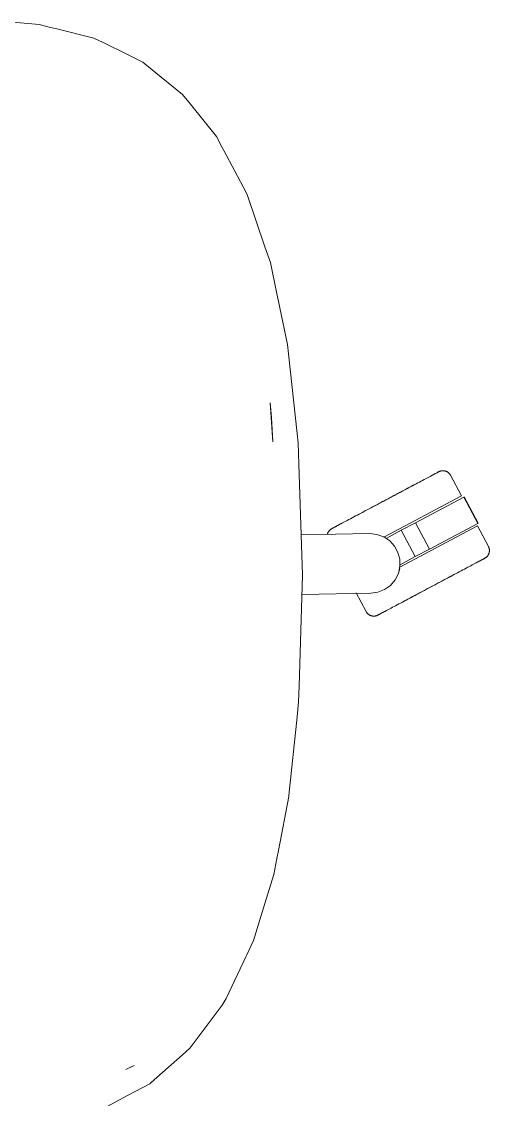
# Model space of a CAD drawing. Header units: millimetres. Extents: x 79795 to 317870, y -36033 to 97293.
# Drawn here: x 194968 to 195188, y 11188 to 11694 of the extents above; entities that cross this region are included whole.
import ezdxf

# ---------------------------------------------------------------- set-up
doc = ezdxf.new("R2010")
doc.units = ezdxf.units.MM
doc.header["$MEASUREMENT"] = 0
doc.layers.add('G-IMPT', color=8, linetype='CONTINUOUS', lineweight=9)
doc.layers.add('I-FURN', color=8, linetype='CONTINUOUS', lineweight=9)

msp = doc.modelspace()

# ---------------------------------------------------------------- linework, layer by layer
at = {"layer": 'G-IMPT'}
for p, q in [((194960.63, 11693.73), (194976.5, 11692.28)), ((194976.5, 11692.28), (194981.79, 11690.99)), ((194984.17, 11690.4), (194981.79, 11690.99)), ((195002.11, 11686), (194984.17, 11690.4)), ((195006.47, 11683.85), (195002.11, 11686)), ((195006.47, 11683.85), (195017.94, 11678.21)), ((195025.1, 11674.68), (195017.94, 11678.21)), ((195028.76, 11671.71), (195025.1, 11674.68)), ((195028.76, 11671.71), (195043.7, 11659.54)), ((195043.7, 11659.54), (195047.47, 11654.87)), ((195059.67, 11639.74), (195047.47, 11654.87)), ((195059.67, 11639.74), (195062.38, 11634.61)), ((195063.11, 11633.23), (195062.38, 11634.61)), ((195063.11, 11633.23), (195073.4, 11613.72)), ((195073.4, 11613.72), (195074.28, 11612.06)), ((195082.43, 11587.98), (195074.28, 11612.06)), ((195082.43, 11587.98), (195084.95, 11580.54)), ((195087.82, 11566.72), (195084.95, 11580.54)), ((195088.58, 11563.04), (195087.82, 11566.72)), ((195088.58, 11563.04), (195092.93, 11542.09)), ((195092.93, 11542.09), (195093.42, 11537.68)), ((195097.54, 11500.23), (195093.42, 11537.68)), ((195084.9, 11514.67), (195085.51, 11507.73)), ((195086.15, 11496.4), (195084.9, 11514.67)), ((195086.15, 11496.4), (195085.51, 11507.73)), ((195097.54, 11500.23), (195098.03, 11495.86)), ((195098.35, 11485.92), (195098.03, 11495.86)), ((195098.35, 11485.92), (195100.05, 11433.74)), ((195100.05, 11433.74), (195098.44, 11381.57)), ((195098.44, 11381.57), (195098.21, 11374.31)), ((195097.48, 11367.25), (195098.21, 11374.31)), ((195093.66, 11330.25), (195097.48, 11367.25)), ((195088.7, 11304.41), (195093.57, 11329.79)), ((195093.66, 11330.25), (195093.57, 11329.79)), ((195088.7, 11304.41), (195088, 11300.75)), ((195086.54, 11293.15), (195088, 11300.75)), ((195082.35, 11279.54), (195086.54, 11293.15)), ((195077.03, 11262.27), (195082.35, 11279.54)), ((195077.03, 11262.27), (195073.84, 11255.5)), ((195064.14, 11234.94), (195073.4, 11254.59)), ((195073.4, 11254.59), (195073.84, 11255.5)), ((195062.31, 11231.89), (195062.77, 11232.66)), ((195062.77, 11232.66), (195063.72, 11234.23)), ((195064.14, 11234.94), (195063.72, 11234.23)), ((195062.31, 11231.89), (195047.74, 11212.39)), ((195047.74, 11212.39), (195047.02, 11211.42)), ((195043.76, 11208.55), (195028.98, 11195.53)), ((195043.76, 11208.55), (195047.02, 11211.42)), ((195021.01, 11203.56), (195017.12, 11201.6)), ((195018.71, 11202.38), (195017.12, 11201.6)), ((195021.01, 11203.56), (195018.71, 11202.38)), ((195017.87, 11189.36), (195028.31, 11194.95)), ((195028.98, 11195.53), (195028.31, 11194.95)), ((195006.64, 11183.35), (195017.87, 11189.36))]:
    msp.add_line(p, q, dxfattribs=at)
at = {"layer": 'I-FURN'}
for p, q in [((195159.67, 11480), (195159.08, 11479.69)), ((195159.35, 11479.83), (195159.92, 11480.13)), ((195160.22, 11480.29), (195159.67, 11480)), ((195159.92, 11480.13), (195160.46, 11480.42)), ((195160.73, 11480.56), (195160.22, 11480.29)), ((195160.46, 11480.42), (195160.96, 11480.68)), ((195161.22, 11480.82), (195160.73, 11480.56)), ((195160.96, 11480.68), (195161.43, 11480.93)), ((195161.66, 11481.06), (195161.22, 11480.82)), ((195161.43, 11480.93), (195161.85, 11481.16)), ((195162.07, 11481.28), (195161.66, 11481.06)), ((195161.85, 11481.16), (195162.25, 11481.37)), ((195162.44, 11481.47), (195162.07, 11481.28)), ((195162.25, 11481.37), (195162.6, 11481.56)), ((195162.78, 11481.65), (195162.44, 11481.47)), ((195162.6, 11481.56), (195162.92, 11481.73)), ((195163.08, 11481.81), (195162.78, 11481.65)), ((195162.92, 11481.73), (195163.2, 11481.88)), ((195163.34, 11481.95), (195163.08, 11481.81)), ((195163.2, 11481.88), (195163.44, 11482)), ((195163.55, 11482.06), (195163.34, 11481.95)), ((195163.44, 11482), (195163.64, 11482.11)), ((195163.73, 11482.16), (195163.55, 11482.06)), ((195163.64, 11482.11), (195163.8, 11482.2)), ((195163.88, 11482.23), (195163.73, 11482.16)), ((195163.8, 11482.2), (195163.93, 11482.26)), ((195163.98, 11482.29), (195163.88, 11482.23)), ((195163.93, 11482.26), (195164.01, 11482.31)), ((195164.04, 11482.32), (195163.98, 11482.29)), ((195164.01, 11482.31), (195164.05, 11482.33)), ((195164.06, 11482.33), (195164.04, 11482.32)), ((195164.05, 11482.33), (195164.06, 11482.33)), ((195164.06, 11482.33), (195164.2, 11482.4)), ((195164.2, 11482.4), (195164.35, 11482.47)), ((195164.35, 11482.47), (195164.5, 11482.53)), ((195164.5, 11482.53), (195164.65, 11482.59)), ((195164.65, 11482.59), (195164.8, 11482.64)), ((195164.8, 11482.64), (195164.96, 11482.68)), ((195164.96, 11482.68), (195165.11, 11482.72)), ((195165.11, 11482.72), (195165.27, 11482.75)), ((195165.27, 11482.75), (195165.43, 11482.77)), ((195165.43, 11482.77), (195165.59, 11482.79)), ((195165.59, 11482.79), (195165.75, 11482.8)), ((195165.75, 11482.8), (195165.91, 11482.8)), ((195165.91, 11482.8), (195166.07, 11482.8)), ((195166.07, 11482.8), (195166.24, 11482.79)), ((195166.24, 11482.79), (195166.4, 11482.78)), ((195166.4, 11482.78), (195166.56, 11482.76)), ((195166.56, 11482.76), (195166.71, 11482.73)), ((195166.71, 11482.73), (195166.87, 11482.7)), ((195166.87, 11482.7), (195167.03, 11482.66)), ((195167.03, 11482.66), (195167.18, 11482.61)), ((195167.18, 11482.61), (195167.34, 11482.56)), ((195167.34, 11482.56), (195167.49, 11482.5)), ((195167.49, 11482.5), (195167.63, 11482.43)), ((195167.63, 11482.43), (195167.78, 11482.36)), ((195167.78, 11482.36), (195167.92, 11482.29)), ((195167.92, 11482.29), (195168.06, 11482.21)), ((195168.06, 11482.21), (195168.19, 11482.12)), ((195168.19, 11482.12), (195168.33, 11482.03)), ((195168.33, 11482.03), (195168.46, 11481.93)), ((195168.46, 11481.93), (195168.58, 11481.83)), ((195168.58, 11481.83), (195168.7, 11481.72)), ((195168.7, 11481.72), (195168.81, 11481.61)), ((195168.81, 11481.61), (195168.93, 11481.49)), ((195168.93, 11481.49), (195169.03, 11481.37)), ((195169.03, 11481.37), (195169.13, 11481.24)), ((195169.13, 11481.24), (195169.23, 11481.11)), ((195169.23, 11481.11), (195169.32, 11480.98)), ((195169.32, 11480.98), (195169.41, 11480.84)), ((195169.41, 11480.84), (195169.49, 11480.7)), ((195169.49, 11480.7), (195169.51, 11480.66)), ((195174.66, 11470.98), (195169.51, 11480.66)), ((195149.38, 11474.53), (195150.29, 11475.01)), ((195150.77, 11475.26), (195149.87, 11474.79)), ((195150.29, 11475.01), (195151.17, 11475.48)), ((195151.64, 11475.73), (195150.77, 11475.26)), ((195151.17, 11475.48), (195152.04, 11475.94)), ((195152.5, 11476.19), (195151.64, 11475.73)), ((195152.04, 11475.94), (195152.89, 11476.39)), ((195153.34, 11476.63), (195152.5, 11476.19)), ((195154.15, 11477.06), (195153.34, 11476.63)), ((195154.94, 11477.48), (195154.15, 11477.06)), ((195155.7, 11477.89), (195154.94, 11477.48)), ((195156.43, 11478.28), (195155.7, 11477.89)), ((195157.14, 11478.65), (195156.43, 11478.28)), ((195157.82, 11479.01), (195157.14, 11478.65)), ((195158.46, 11479.36), (195157.82, 11479.01)), ((195159.08, 11479.69), (195158.46, 11479.36)), ((195174.66, 11470.98), (195138.21, 11451.6)), ((195139.65, 11469.36), (195140.66, 11469.89)), ((195141.2, 11470.18), (195140.2, 11469.64)), ((195140.66, 11469.89), (195141.66, 11470.42)), ((195142.2, 11470.71), (195141.2, 11470.18)), ((195141.66, 11470.42), (195142.66, 11470.95)), ((195143.19, 11471.24), (195142.2, 11470.71)), ((195142.66, 11470.95), (195143.65, 11471.48)), ((195144.18, 11471.76), (195143.19, 11471.24)), ((195143.65, 11471.48), (195144.63, 11472)), ((195145.16, 11472.28), (195144.18, 11471.76)), ((195144.63, 11472), (195145.6, 11472.52)), ((195146.13, 11472.8), (195145.16, 11472.28)), ((195145.6, 11472.52), (195146.57, 11473.03)), ((195147.08, 11473.31), (195146.13, 11472.8)), ((195146.57, 11473.03), (195147.52, 11473.54)), ((195148.03, 11473.81), (195147.08, 11473.31)), ((195147.52, 11473.54), (195148.46, 11474.04)), ((195148.96, 11474.3), (195148.03, 11473.81)), ((195148.46, 11474.04), (195149.38, 11474.53)), ((195149.87, 11474.79), (195148.96, 11474.3)), ((195153.07, 11458.37), (195175.78, 11470.44)), ((195175.78, 11470.44), (195182.35, 11458.08)), ((195182.52, 11458.17), (195175.95, 11470.53)), ((195131.27, 11464.9), (195130.32, 11464.39)), ((195130.75, 11464.62), (195131.71, 11465.13)), ((195132.23, 11465.41), (195131.27, 11464.9)), ((195131.71, 11465.13), (195132.68, 11465.65)), ((195133.21, 11465.93), (195132.23, 11465.41)), ((195132.68, 11465.65), (195133.66, 11466.17)), ((195134.19, 11466.45), (195133.21, 11465.93)), ((195133.66, 11466.17), (195134.65, 11466.69)), ((195135.18, 11466.98), (195134.19, 11466.45)), ((195134.65, 11466.69), (195135.64, 11467.22)), ((195136.18, 11467.51), (195135.18, 11466.98)), ((195135.64, 11467.22), (195136.64, 11467.75)), ((195137.18, 11468.04), (195136.18, 11467.51)), ((195136.64, 11467.75), (195137.64, 11468.29)), ((195138.18, 11468.57), (195137.18, 11468.04)), ((195137.64, 11468.29), (195138.65, 11468.82)), ((195139.19, 11469.11), (195138.18, 11468.57)), ((195138.65, 11468.82), (195139.65, 11469.36)), ((195140.2, 11469.64), (195139.19, 11469.11)), ((195121.8, 11459.86), (195121.08, 11459.48)), ((195122.55, 11460.26), (195121.8, 11459.86)), ((195123.32, 11460.67), (195122.55, 11460.26)), ((195124.13, 11461.1), (195123.32, 11460.67)), ((195124.95, 11461.54), (195124.13, 11461.1)), ((195125.8, 11461.99), (195124.95, 11461.54)), ((195126.66, 11462.45), (195125.8, 11461.99)), ((195127.55, 11462.92), (195126.66, 11462.45)), ((195128.46, 11463.4), (195127.55, 11462.92)), ((195127.97, 11463.14), (195128.88, 11463.63)), ((195129.38, 11463.89), (195128.46, 11463.4)), ((195128.88, 11463.63), (195129.81, 11464.12)), ((195130.32, 11464.39), (195129.38, 11463.89)), ((195129.81, 11464.12), (195130.75, 11464.62)), ((195112.52, 11454.55), (195112.62, 11454.67)), ((195112.62, 11454.67), (195112.73, 11454.79)), ((195112.73, 11454.79), (195112.84, 11454.91)), ((195112.84, 11454.91), (195112.96, 11455.02)), ((195112.96, 11455.02), (195113.08, 11455.12)), ((195113.08, 11455.12), (195113.2, 11455.23)), ((195113.2, 11455.23), (195113.33, 11455.32)), ((195113.33, 11455.32), (195113.47, 11455.41)), ((195113.47, 11455.41), (195113.6, 11455.5)), ((195113.6, 11455.5), (195113.74, 11455.58)), ((195113.74, 11455.58), (195113.78, 11455.6)), ((195113.78, 11455.6), (195113.8, 11455.61)), ((195113.79, 11455.6), (195113.78, 11455.6)), ((195113.83, 11455.62), (195113.79, 11455.6)), ((195113.8, 11455.61), (195113.86, 11455.64)), ((195113.91, 11455.67), (195113.83, 11455.62)), ((195113.86, 11455.64), (195113.96, 11455.7)), ((195114.03, 11455.73), (195113.91, 11455.67)), ((195113.96, 11455.7), (195114.1, 11455.77)), ((195114.19, 11455.82), (195114.03, 11455.73)), ((195114.1, 11455.77), (195114.28, 11455.87)), ((195114.4, 11455.93), (195114.19, 11455.82)), ((195114.28, 11455.87), (195114.5, 11455.98)), ((195114.64, 11456.05), (195114.4, 11455.93)), ((195114.5, 11455.98), (195114.76, 11456.12)), ((195114.92, 11456.2), (195114.64, 11456.05)), ((195114.76, 11456.12), (195115.06, 11456.28)), ((195115.23, 11456.37), (195114.92, 11456.2)), ((195115.06, 11456.28), (195115.39, 11456.46)), ((195115.59, 11456.56), (195115.23, 11456.37)), ((195115.39, 11456.46), (195115.77, 11456.65)), ((195115.98, 11456.77), (195115.59, 11456.56)), ((195115.77, 11456.65), (195116.18, 11456.87)), ((195116.41, 11457), (195115.98, 11456.77)), ((195116.18, 11456.87), (195116.62, 11457.11)), ((195116.88, 11457.25), (195116.41, 11457)), ((195116.62, 11457.11), (195117.1, 11457.37)), ((195117.38, 11457.51), (195116.88, 11457.25)), ((195117.1, 11457.37), (195117.62, 11457.64)), ((195117.91, 11457.8), (195117.38, 11457.51)), ((195117.62, 11457.64), (195118.17, 11457.93)), ((195118.48, 11458.1), (195117.91, 11457.8)), ((195118.17, 11457.93), (195118.76, 11458.24)), ((195119.09, 11458.42), (195118.48, 11458.1)), ((195119.72, 11458.76), (195119.09, 11458.42)), ((195120.38, 11459.11), (195119.72, 11458.76)), ((195121.08, 11459.48), (195120.38, 11459.11)), ((195139.29, 11451.04), (195146.43, 11454.84)), ((195182.17, 11456.85), (195145.45, 11437.33)), ((195146.43, 11454.84), (195153.07, 11458.37)), ((195146.43, 11454.84), (195153, 11442.48)), ((195153.07, 11458.37), (195159.64, 11446.01)), ((195182.35, 11458.08), (195159.64, 11446.01)), ((195187.32, 11447.17), (195182.17, 11456.85)), ((195099.44, 11452.69), (195131.63, 11453.26)), ((195111.75, 11452.96), (195111.79, 11453.12)), ((195111.79, 11453.12), (195111.84, 11453.28)), ((195111.84, 11453.28), (195111.89, 11453.43)), ((195111.89, 11453.43), (195111.95, 11453.58)), ((195111.95, 11453.58), (195112.01, 11453.73)), ((195112.01, 11453.73), (195112.08, 11453.87)), ((195112.08, 11453.87), (195112.16, 11454.01)), ((195112.16, 11454.01), (195112.24, 11454.15)), ((195112.24, 11454.15), (195112.33, 11454.29)), ((195112.33, 11454.29), (195112.42, 11454.42)), ((195112.42, 11454.42), (195112.52, 11454.55)), ((195131.63, 11453.26), (195134.98, 11452.91)), ((195134.98, 11452.91), (195138.16, 11451.77)), ((195138.16, 11451.77), (195140.97, 11449.9)), ((195140.97, 11449.9), (195143.25, 11447.41)), ((195143.25, 11447.41), (195144.87, 11444.45)), ((195159.64, 11446.01), (195153, 11442.48)), ((195187.32, 11447.17), (195187.39, 11447.02)), ((195187.39, 11447.02), (195187.46, 11446.88)), ((195187.46, 11446.88), (195187.52, 11446.73)), ((195187.52, 11446.73), (195187.57, 11446.57)), ((195187.57, 11446.57), (195187.62, 11446.42)), ((195187.62, 11446.42), (195187.67, 11446.27)), ((195187.67, 11446.27), (195187.7, 11446.11)), ((195187.72, 11444.51), (195187.68, 11444.35)), ((195187.7, 11446.11), (195187.73, 11445.95)), ((195187.74, 11444.67), (195187.72, 11444.51)), ((195187.73, 11445.95), (195187.76, 11445.79)), ((195187.76, 11444.83), (195187.74, 11444.67)), ((195187.76, 11445.79), (195187.77, 11445.63)), ((195187.78, 11444.99), (195187.76, 11444.83)), ((195187.77, 11445.63), (195187.79, 11445.47)), ((195187.79, 11445.15), (195187.78, 11444.99)), ((195187.79, 11445.47), (195187.79, 11445.31)), ((195187.79, 11445.31), (195187.79, 11445.15)), ((195144.87, 11444.45), (195145.73, 11441.19)), ((195145.73, 11441.19), (195145.79, 11437.82)), ((195153, 11442.48), (195145.86, 11438.68)), ((195180.95, 11439.22), (195181.52, 11439.52)), ((195181.81, 11439.67), (195181.26, 11439.38)), ((195181.52, 11439.52), (195182.05, 11439.8)), ((195182.33, 11439.95), (195181.81, 11439.67)), ((195182.05, 11439.8), (195182.56, 11440.07)), ((195182.81, 11440.2), (195182.33, 11439.95)), ((195182.56, 11440.07), (195183.02, 11440.32)), ((195183.26, 11440.44), (195182.81, 11440.2)), ((195183.02, 11440.32), (195183.45, 11440.54)), ((195183.67, 11440.66), (195183.26, 11440.44)), ((195183.45, 11440.54), (195183.84, 11440.75)), ((195184.04, 11440.86), (195183.67, 11440.66)), ((195183.84, 11440.75), (195184.2, 11440.94)), ((195184.38, 11441.04), (195184.04, 11440.86)), ((195184.2, 11440.94), (195184.52, 11441.11)), ((195184.67, 11441.19), (195184.38, 11441.04)), ((195184.52, 11441.11), (195184.8, 11441.26)), ((195184.93, 11441.33), (195184.67, 11441.19)), ((195184.8, 11441.26), (195185.04, 11441.39)), ((195185.15, 11441.45), (195184.93, 11441.33)), ((195185.04, 11441.39), (195185.24, 11441.5)), ((195185.33, 11441.54), (195185.15, 11441.45)), ((195185.24, 11441.5), (195185.4, 11441.58)), ((195185.47, 11441.62), (195185.33, 11441.54)), ((195185.4, 11441.58), (195185.52, 11441.65)), ((195185.57, 11441.67), (195185.47, 11441.62)), ((195185.52, 11441.65), (195185.6, 11441.69)), ((195185.63, 11441.7), (195185.57, 11441.67)), ((195185.6, 11441.69), (195185.65, 11441.71)), ((195185.65, 11441.72), (195185.63, 11441.7)), ((195185.69, 11441.74), (195185.65, 11441.72)), ((195185.65, 11441.71), (195185.65, 11441.72)), ((195185.83, 11441.82), (195185.69, 11441.74)), ((195185.97, 11441.9), (195185.83, 11441.82)), ((195186.1, 11441.99), (195185.97, 11441.9)), ((195186.23, 11442.09), (195186.1, 11441.99)), ((195186.35, 11442.19), (195186.23, 11442.09)), ((195186.48, 11442.3), (195186.35, 11442.19)), ((195186.59, 11442.41), (195186.48, 11442.3)), ((195186.7, 11442.52), (195186.59, 11442.41)), ((195186.81, 11442.64), (195186.7, 11442.52)), ((195186.92, 11442.77), (195186.81, 11442.64)), ((195187.01, 11442.9), (195186.92, 11442.77)), ((195187.11, 11443.03), (195187.01, 11442.9)), ((195187.19, 11443.16), (195187.11, 11443.03)), ((195187.27, 11443.3), (195187.19, 11443.16)), ((195187.35, 11443.44), (195187.27, 11443.3)), ((195187.42, 11443.59), (195187.35, 11443.44)), ((195187.49, 11443.74), (195187.42, 11443.59)), ((195187.54, 11443.89), (195187.49, 11443.74)), ((195187.6, 11444.04), (195187.54, 11443.89)), ((195187.64, 11444.19), (195187.6, 11444.04)), ((195187.68, 11444.35), (195187.64, 11444.19)), ((195145.04, 11434.53), (195143.52, 11431.52)), ((195145.79, 11437.82), (195145.04, 11434.53)), ((195170.98, 11433.91), (195171.88, 11434.39)), ((195171.88, 11434.39), (195172.77, 11434.87)), ((195172.77, 11434.87), (195173.64, 11435.33)), ((195173.64, 11435.33), (195174.48, 11435.78)), ((195174.48, 11435.78), (195175.31, 11436.22)), ((195175.31, 11436.22), (195176.11, 11436.64)), ((195176.11, 11436.64), (195176.88, 11437.05)), ((195176.88, 11437.05), (195177.63, 11437.45)), ((195177.63, 11437.45), (195178.36, 11437.84)), ((195178.36, 11437.84), (195179.05, 11438.21)), ((195179.05, 11438.21), (195179.71, 11438.56)), ((195179.71, 11438.56), (195180.35, 11438.9)), ((195180.35, 11438.9), (195180.95, 11439.22)), ((195181.26, 11439.38), (195180.68, 11439.07)), ((195143.52, 11431.52), (195141.33, 11428.95)), ((195162.79, 11429.56), (195161.79, 11429.03)), ((195162.25, 11429.27), (195163.25, 11429.81)), ((195163.79, 11430.09), (195162.79, 11429.56)), ((195163.25, 11429.81), (195164.25, 11430.34)), ((195164.79, 11430.62), (195163.79, 11430.09)), ((195164.25, 11430.34), (195165.24, 11430.86)), ((195165.77, 11431.15), (195164.79, 11430.62)), ((195165.24, 11430.86), (195166.23, 11431.39)), ((195166.75, 11431.67), (195165.77, 11431.15)), ((195166.23, 11431.39), (195167.2, 11431.9)), ((195167.72, 11432.18), (195166.75, 11431.67)), ((195167.2, 11431.9), (195168.16, 11432.42)), ((195168.68, 11432.69), (195167.72, 11432.18)), ((195168.16, 11432.42), (195169.12, 11432.92)), ((195169.62, 11433.19), (195168.68, 11432.69)), ((195169.12, 11432.92), (195170.05, 11433.42)), ((195170.55, 11433.69), (195169.62, 11433.19)), ((195170.05, 11433.42), (195170.98, 11433.91)), ((195171.47, 11434.17), (195170.55, 11433.69)), ((195171.47, 11434.18), (195171.47, 11434.17)), ((195132.11, 11425.27), (195099.77, 11424.71)), ((195125.23, 11425.49), (195129.93, 11416.65)), ((195135.46, 11425.74), (195132.11, 11425.27)), ((195138.59, 11426.99), (195135.46, 11425.74)), ((195141.33, 11428.95), (195138.59, 11426.99)), ((195152.87, 11424.28), (195151.91, 11423.78)), ((195152.35, 11424.01), (195153.31, 11424.52)), ((195153.83, 11424.79), (195152.87, 11424.28)), ((195153.31, 11424.52), (195154.28, 11425.03)), ((195154.8, 11425.31), (195153.83, 11424.79)), ((195154.28, 11425.03), (195155.25, 11425.55)), ((195155.79, 11425.84), (195154.8, 11425.31)), ((195155.25, 11425.55), (195156.24, 11426.08)), ((195156.78, 11426.36), (195155.79, 11425.84)), ((195156.24, 11426.08), (195157.24, 11426.61)), ((195157.77, 11426.89), (195156.78, 11426.36)), ((195157.24, 11426.61), (195158.24, 11427.14)), ((195158.78, 11427.43), (195157.77, 11426.89)), ((195158.24, 11427.14), (195159.24, 11427.67)), ((195159.78, 11427.96), (195158.78, 11427.43)), ((195159.24, 11427.67), (195160.24, 11428.21)), ((195160.79, 11428.49), (195159.78, 11427.96)), ((195160.24, 11428.21), (195161.25, 11428.74)), ((195161.79, 11429.03), (195160.79, 11428.49)), ((195161.25, 11428.74), (195162.25, 11429.27)), ((195143, 11419.04), (195143.74, 11419.43)), ((195143.74, 11419.43), (195144.5, 11419.83)), ((195144.5, 11419.83), (195145.29, 11420.25)), ((195145.29, 11420.25), (195146.1, 11420.68)), ((195146.1, 11420.68), (195146.93, 11421.13)), ((195147.39, 11421.37), (195146.55, 11420.92)), ((195146.93, 11421.13), (195147.79, 11421.58)), ((195148.26, 11421.83), (195147.39, 11421.37)), ((195147.79, 11421.58), (195148.67, 11422.05)), ((195149.15, 11422.31), (195148.26, 11421.83)), ((195148.67, 11422.05), (195149.56, 11422.53)), ((195150.05, 11422.79), (195149.15, 11422.31)), ((195149.56, 11422.53), (195150.48, 11423.01)), ((195150.98, 11423.28), (195150.05, 11422.79)), ((195150.48, 11423.01), (195151.41, 11423.51)), ((195151.91, 11423.78), (195150.98, 11423.28)), ((195151.41, 11423.51), (195152.35, 11424.01)), ((195129.95, 11416.61), (195129.93, 11416.65)), ((195130.03, 11416.47), (195129.95, 11416.61)), ((195130.11, 11416.34), (195130.03, 11416.47)), ((195130.2, 11416.2), (195130.11, 11416.34)), ((195130.3, 11416.07), (195130.2, 11416.2)), ((195130.4, 11415.95), (195130.3, 11416.07)), ((195130.51, 11415.83), (195130.4, 11415.95)), ((195130.62, 11415.71), (195130.51, 11415.83)), ((195130.73, 11415.6), (195130.62, 11415.71)), ((195130.85, 11415.49), (195130.73, 11415.6)), ((195130.98, 11415.39), (195130.85, 11415.49)), ((195131.11, 11415.29), (195130.98, 11415.39)), ((195131.24, 11415.2), (195131.11, 11415.29)), ((195131.37, 11415.11), (195131.24, 11415.2)), ((195131.51, 11415.03), (195131.37, 11415.11)), ((195131.66, 11414.95), (195131.51, 11415.03)), ((195131.8, 11414.88), (195131.66, 11414.95)), ((195131.95, 11414.82), (195131.8, 11414.88)), ((195132.1, 11414.76), (195131.95, 11414.82)), ((195132.25, 11414.71), (195132.1, 11414.76)), ((195132.41, 11414.66), (195132.25, 11414.71)), ((195132.56, 11414.62), (195132.41, 11414.66)), ((195132.72, 11414.59), (195132.56, 11414.62)), ((195132.88, 11414.56), (195132.72, 11414.59)), ((195133.04, 11414.54), (195132.88, 11414.56)), ((195133.2, 11414.52), (195133.04, 11414.54)), ((195133.36, 11414.51), (195133.2, 11414.52)), ((195133.52, 11414.51), (195133.36, 11414.51)), ((195133.68, 11414.52), (195133.52, 11414.51)), ((195133.84, 11414.53), (195133.68, 11414.52)), ((195134, 11414.55), (195133.84, 11414.53)), ((195134.16, 11414.57), (195134, 11414.55)), ((195134.32, 11414.6), (195134.16, 11414.57)), ((195134.48, 11414.64), (195134.32, 11414.6)), ((195134.63, 11414.68), (195134.48, 11414.64)), ((195134.79, 11414.73), (195134.63, 11414.68)), ((195134.94, 11414.78), (195134.79, 11414.73)), ((195135.09, 11414.84), (195134.94, 11414.78)), ((195135.23, 11414.91), (195135.09, 11414.84)), ((195135.38, 11414.98), (195135.23, 11414.91)), ((195135.42, 11415.01), (195135.38, 11414.99)), ((195135.38, 11414.99), (195135.38, 11414.98)), ((195135.38, 11414.98), (195135.4, 11414.99)), ((195135.4, 11414.99), (195135.46, 11415.03)), ((195135.51, 11415.05), (195135.42, 11415.01)), ((195135.46, 11415.03), (195135.56, 11415.08)), ((195135.63, 11415.12), (195135.51, 11415.05)), ((195135.56, 11415.08), (195135.7, 11415.15)), ((195135.79, 11415.2), (195135.63, 11415.12)), ((195135.7, 11415.15), (195135.88, 11415.25)), ((195135.99, 11415.31), (195135.79, 11415.2)), ((195135.88, 11415.25), (195136.1, 11415.37)), ((195136.23, 11415.44), (195135.99, 11415.31)), ((195136.1, 11415.37), (195136.36, 11415.5)), ((195136.51, 11415.59), (195136.23, 11415.44)), ((195136.36, 11415.5), (195136.65, 11415.66)), ((195136.83, 11415.76), (195136.51, 11415.59)), ((195136.65, 11415.66), (195136.99, 11415.84)), ((195137.19, 11415.95), (195136.83, 11415.76)), ((195136.99, 11415.84), (195137.36, 11416.04)), ((195137.58, 11416.15), (195137.19, 11415.95)), ((195137.36, 11416.04), (195137.77, 11416.26)), ((195138.01, 11416.38), (195137.58, 11416.15)), ((195137.77, 11416.26), (195138.22, 11416.49)), ((195138.47, 11416.63), (195138.01, 11416.38)), ((195138.22, 11416.49), (195138.7, 11416.75)), ((195138.97, 11416.9), (195138.47, 11416.63)), ((195138.7, 11416.75), (195139.22, 11417.03)), ((195139.51, 11417.18), (195138.97, 11416.9)), ((195139.22, 11417.03), (195139.77, 11417.32)), ((195140.08, 11417.48), (195139.51, 11417.18)), ((195139.77, 11417.32), (195140.35, 11417.63)), ((195140.35, 11417.63), (195140.97, 11417.96)), ((195140.97, 11417.96), (195141.62, 11418.3)), ((195141.62, 11418.3), (195142.29, 11418.66)), ((195142.29, 11418.66), (195143, 11419.04))]:
    msp.add_line(p, q, dxfattribs=at)
msp.add_arc((195132.06, 11439.27), 13.81, 342.664, 347.6527, dxfattribs=at)
msp.add_open_spline([(195145.67, 11436.91), (195145.59, 11436.47), (195145.49, 11436.05), (195145.37, 11435.63)], degree=3, dxfattribs=at)

doc.saveas('drawing.dxf')
